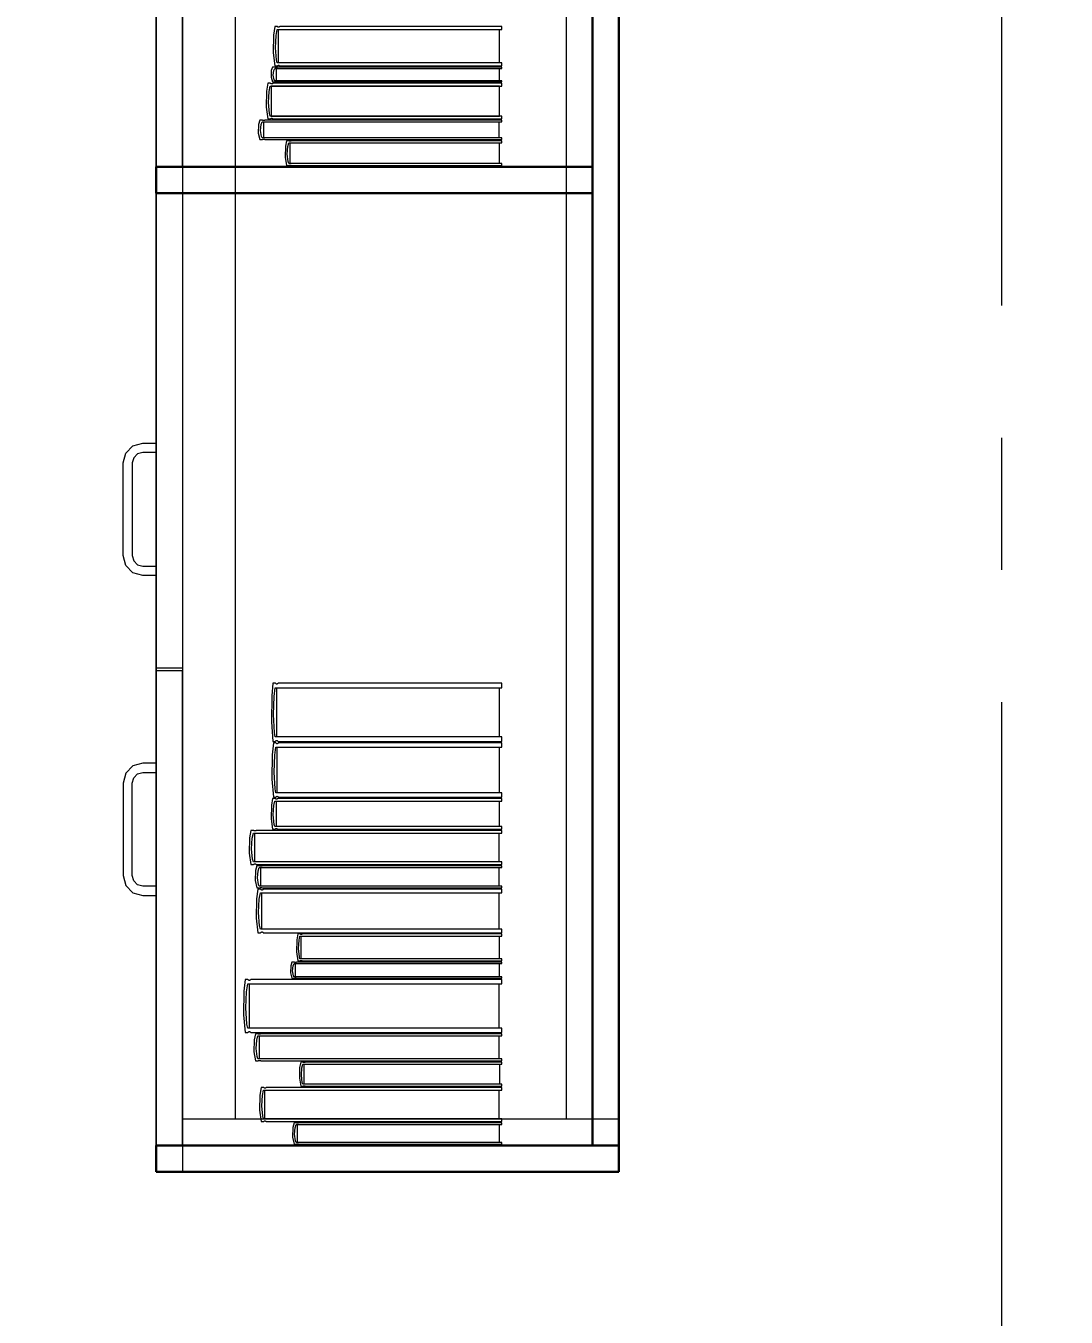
# Model space of a CAD drawing. Header units: inches. Extents: x -19 to 5698, y -728 to 92.
# Drawn here: x 136.082 to 136.869, y 5.485 to 6.461 of the extents above; entities that cross this region are included whole.
import ezdxf

# ---------------------------------------------------------------- set-up
doc = ezdxf.new("R2010")
doc.units = ezdxf.units.IN
doc.header["$MEASUREMENT"] = 0
doc.set_wipeout_variables(frame=1)
doc.header["$PDMODE"] = 1
doc.linetypes.add('Punto & Raya', pattern=[0.65, 0.5, -0.075, 0, -0.075])
doc.linetypes.add('Wipeout_Contour', pattern=[1, 0, -1])
doc.layers.get('0').update_dxf_attribs({"color": 61})
for name, color, linetype in [('02 _ ARQ _ ALB _ Cotas Ejes', 7, 'Continuous'), ('02 _ ARQ _ ALB _ Ejes Generales', 251, 'Continuous'), ('Interior - Mobiliario', 7, 'Continuous')]:
    doc.layers.add(name, color=color, linetype=linetype)
doc.styles.add('Estilo_Generado_4', font='swisse.ttf')
doc.dimstyles.new('Estilo_Generado__1', dxfattribs={"dimtxt": 0.125, "dimasz": 0.095, "dimexe": 0.18, "dimexo": 0.3, "dimgap": 0, "dimtad": 0, "dimtih": 1, "dimtoh": 1, "dimzin": 0, "dimdsep": 46, "dimtxsty": 'Estilo_Generado_4', "dimblk": 'ARROWHEAD_6', "dimblk1": 'ARROWHEAD_6', "dimblk2": 'ARROWHEAD_6', "dimcen": 0.09, "dimse1": 1, "dimse2": 1, "dimclrd": 144, "dimclre": 144, "dimclrt": 7, "dimadec": 0, "dimazin": 0, "dimtfac": 1, "dimtdec": 4, "dimtmove": 0, "dimatfit": 3, "dimfxl": 1, "dimtolj": 1, "dimtzin": 0, "dimarcsym": 0})

# ---------------------------------------------------------------- blocks, each defined once
blk = doc.blocks.new('ARROWHEAD_6')
at = {"color": 0, "linetype": 'Continuous', "lineweight": 0}
for p, q in [((-0.5, -0.5), (0.5, 0.5)), ((0, 0), (-1, 0))]:
    blk.add_line(p, q, dxfattribs=at)
blk = doc.blocks.new('*D93', base_point=(804.05902, 0))
at = {"layer": '02 _ ARQ _ ALB _ Cotas Ejes', "color": 144, "linetype": 'Continuous', "lineweight": -2, "transparency": 16777216}
for p, q in [((129.915, 2.28411), (133.08864, 2.28411)), ((136.72499, 2.28411), (133.47606, 2.28411))]:
    blk.add_line(p, q, dxfattribs=at)
at = {"layer": 'Defpoints', "color": 0, "linetype": 'Continuous', "transparency": 16777216}
for p in [(129.82, 7.45), (136.81999, 7.45), (136.81999, 2.28411)]:
    blk.add_point(p, dxfattribs=at)
at = {"layer": '02 _ ARQ _ ALB _ Cotas Ejes', "color": 144, "linetype": 'Continuous', "lineweight": -2, "transparency": 16777216, "xscale": 0.095, "yscale": 0.095, "zscale": 0.095, "rotation": 180}
blk.add_blockref('ARROWHEAD_6', (129.82, 2.28411), dxfattribs=at)
at = {"layer": '02 _ ARQ _ ALB _ Cotas Ejes', "color": 144, "linetype": 'Continuous', "lineweight": -2, "transparency": 16777216, "xscale": 0.095, "yscale": 0.095, "zscale": 0.095}
blk.add_blockref('ARROWHEAD_6', (136.81999, 2.28411), dxfattribs=at)
at = {"layer": '02 _ ARQ _ ALB _ Cotas Ejes', "color": 7, "linetype": 'Continuous', "lineweight": 13, "transparency": 16777216, "insert": (133.28235, 2.28411), "char_height": 0.125, "attachment_point": 5, "style": 'Estilo_Generado_4'}
blk.add_mtext('\\A1;7.00', dxfattribs=at)
blk = doc.blocks.new('*D94', base_point=(804.05902, 0))
at = {"layer": '02 _ ARQ _ ALB _ Cotas Ejes', "color": 144, "linetype": 'Continuous', "lineweight": -2, "transparency": 16777216}
for p, q in [((136.91499, 2.28411), (140.08863, 2.28411)), ((143.72499, 2.28411), (140.47606, 2.28411))]:
    blk.add_line(p, q, dxfattribs=at)
at = {"layer": 'Defpoints', "color": 0, "linetype": 'Continuous', "transparency": 16777216}
for p in [(136.81999, 7.45), (143.81999, 7.45), (143.81999, 2.28411)]:
    blk.add_point(p, dxfattribs=at)
at = {"layer": '02 _ ARQ _ ALB _ Cotas Ejes', "color": 144, "linetype": 'Continuous', "lineweight": -2, "transparency": 16777216, "xscale": 0.095, "yscale": 0.095, "zscale": 0.095, "rotation": 180}
blk.add_blockref('ARROWHEAD_6', (136.81999, 2.28411), dxfattribs=at)
at = {"layer": '02 _ ARQ _ ALB _ Cotas Ejes', "color": 144, "linetype": 'Continuous', "lineweight": -2, "transparency": 16777216, "xscale": 0.095, "yscale": 0.095, "zscale": 0.095}
blk.add_blockref('ARROWHEAD_6', (143.81999, 2.28411), dxfattribs=at)
at = {"layer": '02 _ ARQ _ ALB _ Cotas Ejes', "color": 7, "linetype": 'Continuous', "lineweight": 13, "transparency": 16777216, "insert": (140.28235, 2.28411), "char_height": 0.125, "attachment_point": 5, "style": 'Estilo_Generado_4'}
blk.add_mtext('\\A1;7.00', dxfattribs=at)

msp = doc.modelspace()

# ---------------------------------------------------------------- linework, layer by layer
at = {"layer": '02 _ ARQ _ ALB _ Ejes Generales', "color": 251, "linetype": 'Punto & Raya', "lineweight": 13, "true_color": 0x636466}
msp.add_line((136.81999, 3.05001), (136.81999, 44.9), dxfattribs=at)
at = {"layer": 'Interior - Mobiliario', "color": 175, "linetype": 'Continuous', "lineweight": 13}
for p, q in [((136.2005, 7.07488), (136.2005, 5.61488)), ((136.5105, 5.61488), (136.5105, 7.07488)), ((136.26931, 6.45438), (136.2691, 6.44104)), ((136.27025, 6.46092), (136.26931, 6.45438)), ((136.27211, 6.46092), (136.27025, 6.46092)), ((136.27074, 6.44488), (136.27118, 6.45407)), ((136.27118, 6.45407), (136.27196, 6.45853)), ((136.27196, 6.45853), (136.44185, 6.45853)), ((136.27221, 6.4608), (136.27211, 6.46092)), ((136.27243, 6.46062), (136.27221, 6.4608)), ((136.27266, 6.4605), (136.27243, 6.46062)), ((136.27291, 6.46043), (136.27266, 6.4605)), ((136.27282, 6.45853), (136.27282, 6.43347)), ((136.27316, 6.46042), (136.27291, 6.46043)), ((136.27341, 6.46048), (136.27316, 6.46042)), ((136.27365, 6.46059), (136.27341, 6.46048)), ((136.27387, 6.46076), (136.27365, 6.46059)), ((136.27401, 6.46092), (136.27387, 6.46076)), ((136.44185, 6.46092), (136.27401, 6.46092)), ((136.44013, 6.43347), (136.44013, 6.45853)), ((136.44185, 6.45853), (136.44185, 6.46092)), ((136.27146, 6.43574), (136.27074, 6.44488)), ((136.2691, 6.44104), (136.27025, 6.43109)), ((136.27196, 6.43347), (136.27146, 6.43574)), ((136.26763, 6.42765), (136.26741, 6.42268)), ((136.26857, 6.43009), (136.26763, 6.42765)), ((136.27046, 6.43009), (136.26857, 6.43009)), ((136.26907, 6.42411), (136.26951, 6.42753)), ((136.26951, 6.42753), (136.27031, 6.4292)), ((136.27025, 6.43109), (136.27211, 6.43109)), ((136.27031, 6.4292), (136.44185, 6.4292)), ((136.27055, 6.43004), (136.27046, 6.43009)), ((136.27077, 6.42998), (136.27055, 6.43004)), ((136.27101, 6.42993), (136.27077, 6.42998)), ((136.27126, 6.4299), (136.27101, 6.42993)), ((136.27117, 6.4292), (136.27117, 6.41986)), ((136.27152, 6.4299), (136.27126, 6.4299)), ((136.27177, 6.42992), (136.27152, 6.4299)), ((136.27201, 6.42996), (136.27177, 6.42992)), ((136.44185, 6.43347), (136.27196, 6.43347)), ((136.27223, 6.43003), (136.27201, 6.42996)), ((136.27211, 6.43109), (136.27225, 6.43125)), ((136.27238, 6.43009), (136.27223, 6.43003)), ((136.27225, 6.43125), (136.27248, 6.43142)), ((136.44185, 6.43009), (136.27238, 6.43009)), ((136.27248, 6.43142), (136.27272, 6.43153)), ((136.27272, 6.43153), (136.27297, 6.43158)), ((136.27297, 6.43158), (136.27322, 6.43158)), ((136.27322, 6.43158), (136.27347, 6.43151)), ((136.27347, 6.43151), (136.2737, 6.43138)), ((136.2737, 6.43138), (136.27392, 6.4312)), ((136.27392, 6.4312), (136.27401, 6.43109)), ((136.27401, 6.43109), (136.44185, 6.43109)), ((136.44011, 6.41986), (136.44011, 6.4292)), ((136.44185, 6.43109), (136.44185, 6.43347)), ((136.44185, 6.4292), (136.44185, 6.43009)), ((136.26493, 6.41797), (136.26396, 6.41207)), ((136.26685, 6.41797), (136.26493, 6.41797)), ((136.26588, 6.41178), (136.2667, 6.41582)), ((136.2667, 6.41582), (136.44185, 6.41582)), ((136.26695, 6.41787), (136.26685, 6.41797)), ((136.26717, 6.4177), (136.26695, 6.41787)), ((136.26741, 6.41759), (136.26717, 6.4177)), ((136.26741, 6.42268), (136.26857, 6.41897)), ((136.26767, 6.41753), (136.26741, 6.41759)), ((136.44008, 6.41582), (136.26758, 6.41582)), ((136.26758, 6.41582), (136.26758, 6.3932)), ((136.26793, 6.41752), (136.26767, 6.41753)), ((136.26819, 6.41757), (136.26793, 6.41752)), ((136.26844, 6.41767), (136.26819, 6.41757)), ((136.26866, 6.41783), (136.26844, 6.41767)), ((136.26857, 6.41897), (136.27046, 6.41897)), ((136.26881, 6.41797), (136.26866, 6.41783)), ((136.44185, 6.41797), (136.26881, 6.41797)), ((136.26979, 6.4207), (136.26907, 6.42411)), ((136.27031, 6.41986), (136.26979, 6.4207)), ((136.44185, 6.41986), (136.27031, 6.41986)), ((136.27046, 6.41897), (136.2706, 6.41903)), ((136.2706, 6.41903), (136.27082, 6.41909)), ((136.27082, 6.41909), (136.27107, 6.41914)), ((136.27107, 6.41914), (136.27132, 6.41916)), ((136.27132, 6.41916), (136.27157, 6.41915)), ((136.27157, 6.41915), (136.27182, 6.41913)), ((136.27182, 6.41913), (136.27206, 6.41908)), ((136.27206, 6.41908), (136.27228, 6.41901)), ((136.27228, 6.41901), (136.27238, 6.41897)), ((136.27238, 6.41897), (136.44185, 6.41897)), ((136.44008, 6.3932), (136.44008, 6.41582)), ((136.44185, 6.41897), (136.44185, 6.41986)), ((136.44185, 6.41582), (136.44185, 6.41797)), ((136.26396, 6.41207), (136.26374, 6.40002)), ((136.26543, 6.4035), (136.26588, 6.41178)), ((136.26374, 6.40002), (136.26493, 6.39104)), ((136.26617, 6.39524), (136.26543, 6.4035)), ((136.25792, 6.38686), (136.25769, 6.38037)), ((136.25892, 6.39004), (136.25792, 6.38686)), ((136.2609, 6.39004), (136.25892, 6.39004)), ((136.25944, 6.38224), (136.2599, 6.38671)), ((136.2599, 6.38671), (136.26075, 6.38888)), ((136.26075, 6.38888), (136.44185, 6.38888)), ((136.26101, 6.38999), (136.2609, 6.39004)), ((136.26124, 6.3899), (136.26101, 6.38999)), ((136.26149, 6.38984), (136.26124, 6.3899)), ((136.26175, 6.3898), (136.26149, 6.38984)), ((136.26166, 6.38888), (136.26166, 6.37669)), ((136.26202, 6.3898), (136.26175, 6.3898)), ((136.26229, 6.38983), (136.26202, 6.3898)), ((136.26254, 6.38988), (136.26229, 6.38983)), ((136.26278, 6.38997), (136.26254, 6.38988)), ((136.26293, 6.39004), (136.26278, 6.38997)), ((136.44185, 6.39004), (136.26293, 6.39004)), ((136.26493, 6.39104), (136.26685, 6.39104)), ((136.2667, 6.3932), (136.26617, 6.39524)), ((136.44185, 6.3932), (136.2667, 6.3932)), ((136.26685, 6.39104), (136.267, 6.39119)), ((136.267, 6.39119), (136.26722, 6.39134)), ((136.26722, 6.39134), (136.26747, 6.39144)), ((136.26747, 6.39144), (136.26773, 6.39149)), ((136.26758, 6.3932), (136.44008, 6.3932)), ((136.26773, 6.39149), (136.26799, 6.39149)), ((136.26799, 6.39149), (136.26824, 6.39143)), ((136.26824, 6.39143), (136.26849, 6.39131)), ((136.26849, 6.39131), (136.26871, 6.39115)), ((136.26871, 6.39115), (136.26881, 6.39104)), ((136.26881, 6.39104), (136.44185, 6.39104)), ((136.44002, 6.37669), (136.44002, 6.38888)), ((136.44185, 6.39104), (136.44185, 6.3932)), ((136.44185, 6.38888), (136.44185, 6.39004)), ((136.25769, 6.38037), (136.25892, 6.37552)), ((136.2602, 6.37779), (136.25944, 6.38224)), ((136.26075, 6.37669), (136.2602, 6.37779)), ((136.44185, 6.37669), (136.26075, 6.37669)), ((136.44185, 6.37552), (136.44185, 6.37669)), ((136.25892, 6.37552), (136.2609, 6.37552)), ((136.2609, 6.37552), (136.26106, 6.3756)), ((136.26106, 6.3756), (136.26129, 6.37569)), ((136.26129, 6.37569), (136.26155, 6.37574)), ((136.26155, 6.37574), (136.26181, 6.37577)), ((136.26181, 6.37577), (136.26208, 6.37576)), ((136.26208, 6.37576), (136.26235, 6.37573)), ((136.26235, 6.37573), (136.2626, 6.37567)), ((136.2626, 6.37567), (136.26283, 6.37558)), ((136.26283, 6.37558), (136.26293, 6.37552)), ((136.26293, 6.37552), (136.44185, 6.37552)), ((136.27828, 6.37043), (136.27807, 6.3621)), ((136.27917, 6.37452), (136.27828, 6.37043)), ((136.28093, 6.37452), (136.27917, 6.37452)), ((136.27963, 6.3645), (136.28004, 6.37024)), ((136.28004, 6.37024), (136.28079, 6.37303)), ((136.28079, 6.37303), (136.44185, 6.37303)), ((136.28102, 6.37445), (136.28093, 6.37452)), ((136.28123, 6.37434), (136.28102, 6.37445)), ((136.28145, 6.37426), (136.28123, 6.37434)), ((136.28169, 6.37422), (136.28145, 6.37426)), ((136.28193, 6.37421), (136.28169, 6.37422)), ((136.28216, 6.37425), (136.28193, 6.37421)), ((136.28239, 6.37432), (136.28216, 6.37425)), ((136.2826, 6.37442), (136.28239, 6.37432)), ((136.28274, 6.37452), (136.2826, 6.37442)), ((136.44185, 6.37452), (136.28274, 6.37452)), ((136.44185, 6.37303), (136.44185, 6.37452)), ((136.15751, 6.13838), (136.163, 6.14387)), ((136.163, 6.14387), (136.1705, 6.14588)), ((136.1705, 6.14588), (136.1805, 6.14588)), ((136.1805, 6.14588), (136.1805, 6.13888)), ((136.1555, 6.13088), (136.15751, 6.13838)), ((136.16357, 6.13488), (136.1625, 6.13088)), ((136.1665, 6.13781), (136.16357, 6.13488)), ((136.1705, 6.13888), (136.1665, 6.13781)), ((136.1805, 6.13888), (136.1705, 6.13888)), ((136.1555, 6.06088), (136.1555, 6.13088)), ((136.1625, 6.13088), (136.1625, 6.06088)), ((136.15751, 6.05338), (136.1555, 6.06088)), ((136.1625, 6.06088), (136.16357, 6.05688)), ((136.16357, 6.05688), (136.1665, 6.05395)), ((136.1665, 6.05395), (136.1705, 6.05288)), ((136.163, 6.04789), (136.15751, 6.05338)), ((136.1705, 6.04588), (136.163, 6.04789)), ((136.1705, 6.05288), (136.1805, 6.05288)), ((136.1805, 6.04588), (136.1705, 6.04588)), ((136.1805, 6.05288), (136.1805, 6.04588)), ((136.1805, 5.97588), (136.2005, 5.97588)), ((136.1805, 5.97388), (136.2005, 5.97388)), ((136.26888, 5.9645), (136.26793, 5.95481)), ((136.27076, 5.9645), (136.26888, 5.9645)), ((136.26982, 5.95435), (136.27061, 5.96097)), ((136.27061, 5.96097), (136.44185, 5.96097)), ((136.27086, 5.96433), (136.27076, 5.9645)), ((136.27108, 5.96406), (136.27086, 5.96433)), ((136.27131, 5.96387), (136.27108, 5.96406)), ((136.27156, 5.96377), (136.27131, 5.96387)), ((136.27148, 5.96097), (136.27148, 5.92385)), ((136.27182, 5.96376), (136.27156, 5.96377)), ((136.27207, 5.96384), (136.27182, 5.96376)), ((136.27231, 5.96401), (136.27207, 5.96384)), ((136.27253, 5.96426), (136.27231, 5.96401)), ((136.27268, 5.9645), (136.27253, 5.96426)), ((136.44185, 5.9645), (136.27268, 5.9645)), ((136.44012, 5.92385), (136.44012, 5.96097)), ((136.44185, 5.96097), (136.44185, 5.9645)), ((136.26793, 5.95481), (136.26772, 5.93505)), ((136.26938, 5.94075), (136.26982, 5.95435)), ((136.2701, 5.9272), (136.26938, 5.94075)), ((136.26772, 5.93505), (136.26888, 5.92032)), ((136.27061, 5.92385), (136.2701, 5.9272)), ((136.26923, 5.91932), (136.26828, 5.91029)), ((136.26888, 5.92032), (136.27076, 5.92032)), ((136.2711, 5.91932), (136.26923, 5.91932)), ((136.44185, 5.92385), (136.27061, 5.92385)), ((136.27076, 5.92032), (136.2709, 5.92055)), ((136.2709, 5.92055), (136.27113, 5.92081)), ((136.2712, 5.91916), (136.2711, 5.91932)), ((136.27113, 5.92081), (136.27137, 5.92097)), ((136.27142, 5.91891), (136.2712, 5.91916)), ((136.27137, 5.92097), (136.27162, 5.92106)), ((136.27166, 5.91873), (136.27142, 5.91891)), ((136.27162, 5.92106), (136.27187, 5.92104)), ((136.27191, 5.91864), (136.27166, 5.91873)), ((136.27187, 5.92104), (136.27212, 5.92094)), ((136.27216, 5.91863), (136.27191, 5.91864)), ((136.27212, 5.92094), (136.27236, 5.92076)), ((136.27241, 5.9187), (136.27216, 5.91863)), ((136.27236, 5.92076), (136.27258, 5.92049)), ((136.27265, 5.91886), (136.27241, 5.9187)), ((136.27258, 5.92049), (136.27268, 5.92032)), ((136.27287, 5.9191), (136.27265, 5.91886)), ((136.27268, 5.92032), (136.44185, 5.92032)), ((136.27302, 5.91932), (136.27287, 5.9191)), ((136.44185, 5.91932), (136.27302, 5.91932)), ((136.44185, 5.92032), (136.44185, 5.92385)), ((136.44185, 5.91602), (136.44185, 5.91932)), ((136.26828, 5.91029), (136.26807, 5.89188)), ((136.26972, 5.89719), (136.27016, 5.90986)), ((136.27016, 5.90986), (136.27095, 5.91602)), ((136.27095, 5.91602), (136.44185, 5.91602)), ((136.27182, 5.91602), (136.27182, 5.88145)), ((136.44012, 5.88145), (136.44012, 5.91602)), ((136.163, 5.90187), (136.15751, 5.89638)), ((136.1705, 5.90388), (136.163, 5.90187)), ((136.1805, 5.90388), (136.1705, 5.90388)), ((136.1805, 5.89688), (136.1805, 5.90388)), ((136.15751, 5.89638), (136.1555, 5.88888)), ((136.1555, 5.88888), (136.1555, 5.81888)), ((136.1625, 5.88888), (136.16357, 5.89288)), ((136.1625, 5.81888), (136.1625, 5.88888)), ((136.16357, 5.89288), (136.1665, 5.89581)), ((136.1665, 5.89581), (136.1705, 5.89688)), ((136.1705, 5.89688), (136.1805, 5.89688)), ((136.26807, 5.89188), (136.26923, 5.87816)), ((136.27044, 5.88457), (136.26972, 5.89719)), ((136.26923, 5.87816), (136.2711, 5.87816)), ((136.27095, 5.88145), (136.27044, 5.88457)), ((136.44185, 5.88145), (136.27095, 5.88145)), ((136.2711, 5.87816), (136.27125, 5.87838)), ((136.27125, 5.87838), (136.27147, 5.87861)), ((136.27147, 5.87861), (136.27171, 5.87877)), ((136.27171, 5.87877), (136.27196, 5.87885)), ((136.27196, 5.87885), (136.27222, 5.87884)), ((136.27222, 5.87884), (136.27247, 5.87874)), ((136.27247, 5.87874), (136.2727, 5.87857)), ((136.2727, 5.87857), (136.27292, 5.87832)), ((136.27292, 5.87832), (136.27302, 5.87816)), ((136.27302, 5.87816), (136.44185, 5.87816)), ((136.44185, 5.87816), (136.44185, 5.88145)), ((136.26769, 5.87209), (136.26748, 5.86177)), ((136.26864, 5.87716), (136.26769, 5.87209)), ((136.27052, 5.87716), (136.26864, 5.87716)), ((136.26914, 5.86474), (136.26958, 5.87185)), ((136.26958, 5.87185), (136.27037, 5.87531)), ((136.27037, 5.87531), (136.44185, 5.87531)), ((136.27062, 5.87707), (136.27052, 5.87716)), ((136.27084, 5.87693), (136.27062, 5.87707)), ((136.27108, 5.87683), (136.27084, 5.87693)), ((136.27133, 5.87678), (136.27108, 5.87683)), ((136.27124, 5.87531), (136.27124, 5.85591)), ((136.27158, 5.87677), (136.27133, 5.87678)), ((136.27183, 5.87681), (136.27158, 5.87677)), ((136.27208, 5.8769), (136.27183, 5.87681)), ((136.2723, 5.87703), (136.27208, 5.8769)), ((136.27244, 5.87716), (136.2723, 5.87703)), ((136.44185, 5.87716), (136.27244, 5.87716)), ((136.44011, 5.85591), (136.44011, 5.87531)), ((136.44185, 5.87531), (136.44185, 5.87716)), ((136.26748, 5.86177), (136.26864, 5.85407)), ((136.26986, 5.85766), (136.26914, 5.86474)), ((136.25215, 5.85307), (136.25111, 5.84742)), ((136.25421, 5.85307), (136.25215, 5.85307)), ((136.25317, 5.84715), (136.25404, 5.85101)), ((136.25404, 5.85101), (136.44185, 5.85101)), ((136.25431, 5.85297), (136.25421, 5.85307)), ((136.25455, 5.85281), (136.25431, 5.85297)), ((136.25482, 5.8527), (136.25455, 5.85281)), ((136.25509, 5.85264), (136.25482, 5.8527)), ((136.25499, 5.85101), (136.25499, 5.82938)), ((136.25537, 5.85264), (136.25509, 5.85264)), ((136.25564, 5.85268), (136.25537, 5.85264)), ((136.25591, 5.85278), (136.25564, 5.85268)), ((136.25615, 5.85293), (136.25591, 5.85278)), ((136.25631, 5.85307), (136.25615, 5.85293)), ((136.44185, 5.85307), (136.25631, 5.85307)), ((136.26864, 5.85407), (136.27052, 5.85407)), ((136.27037, 5.85591), (136.26986, 5.85766)), ((136.44185, 5.85591), (136.27037, 5.85591)), ((136.27052, 5.85407), (136.27067, 5.85419)), ((136.27067, 5.85419), (136.27089, 5.85432)), ((136.27089, 5.85432), (136.27113, 5.85441)), ((136.27113, 5.85441), (136.27138, 5.85445)), ((136.27138, 5.85445), (136.27164, 5.85445)), ((136.27164, 5.85445), (136.27189, 5.85439)), ((136.27189, 5.85439), (136.27213, 5.8543)), ((136.27213, 5.8543), (136.27234, 5.85416)), ((136.27234, 5.85416), (136.27244, 5.85407)), ((136.27244, 5.85407), (136.44185, 5.85407)), ((136.43995, 5.82938), (136.43995, 5.85101)), ((136.44185, 5.85407), (136.44185, 5.85591)), ((136.44185, 5.85101), (136.44185, 5.85307)), ((136.25111, 5.84742), (136.25087, 5.83591)), ((136.25269, 5.83923), (136.25317, 5.84715)), ((136.25348, 5.83134), (136.25269, 5.83923)), ((136.25087, 5.83591), (136.25215, 5.82732)), ((136.25404, 5.82938), (136.25348, 5.83134)), ((136.44185, 5.82938), (136.25404, 5.82938)), ((136.44185, 5.82732), (136.44185, 5.82938)), ((136.25215, 5.82732), (136.25421, 5.82732)), ((136.25421, 5.82732), (136.25437, 5.82746)), ((136.25437, 5.82746), (136.25461, 5.82761)), ((136.25461, 5.82761), (136.25487, 5.82771)), ((136.25487, 5.82771), (136.25515, 5.82775)), ((136.25515, 5.82775), (136.25543, 5.82775)), ((136.25543, 5.82775), (136.2557, 5.82769)), ((136.25568, 5.82265), (136.25545, 5.81515)), ((136.25669, 5.82632), (136.25568, 5.82265)), ((136.2557, 5.82769), (136.25597, 5.82758)), ((136.25597, 5.82758), (136.2562, 5.82742)), ((136.2562, 5.82742), (136.25631, 5.82732)), ((136.25631, 5.82732), (136.44185, 5.82732)), ((136.2587, 5.82632), (136.25669, 5.82632)), ((136.25722, 5.81731), (136.25769, 5.82247)), ((136.25769, 5.82247), (136.25854, 5.82498)), ((136.25854, 5.82498), (136.44185, 5.82498)), ((136.25881, 5.82626), (136.2587, 5.82632)), ((136.25904, 5.82616), (136.25881, 5.82626)), ((136.25929, 5.82609), (136.25904, 5.82616)), ((136.25956, 5.82605), (136.25929, 5.82609)), ((136.25947, 5.82498), (136.25947, 5.8109)), ((136.25983, 5.82604), (136.25956, 5.82605)), ((136.2601, 5.82608), (136.25983, 5.82604)), ((136.26036, 5.82614), (136.2601, 5.82608)), ((136.2606, 5.82623), (136.26036, 5.82614)), ((136.26075, 5.82632), (136.2606, 5.82623)), ((136.44185, 5.82632), (136.26075, 5.82632)), ((136.43999, 5.8109), (136.43999, 5.82498)), ((136.44185, 5.82498), (136.44185, 5.82632)), ((136.1555, 5.81888), (136.15751, 5.81138)), ((136.15751, 5.81138), (136.163, 5.80589)), ((136.16357, 5.81488), (136.1625, 5.81888)), ((136.1665, 5.81195), (136.16357, 5.81488)), ((136.1705, 5.81088), (136.1665, 5.81195)), ((136.1805, 5.81088), (136.1705, 5.81088)), ((136.1805, 5.80388), (136.1805, 5.81088)), ((136.25545, 5.81515), (136.25669, 5.80956)), ((136.25669, 5.80956), (136.2587, 5.80956)), ((136.25799, 5.81217), (136.25722, 5.81731)), ((136.25854, 5.8109), (136.25799, 5.81217)), ((136.44185, 5.8109), (136.25854, 5.8109)), ((136.2587, 5.80956), (136.25886, 5.80965)), ((136.25886, 5.80965), (136.25909, 5.80974)), ((136.25909, 5.80974), (136.25935, 5.80981)), ((136.25935, 5.80981), (136.25962, 5.80984)), ((136.25962, 5.80984), (136.25989, 5.80984)), ((136.25989, 5.80984), (136.26016, 5.8098)), ((136.26016, 5.8098), (136.26042, 5.80973)), ((136.26042, 5.80973), (136.26065, 5.80962)), ((136.26065, 5.80962), (136.26075, 5.80956)), ((136.26075, 5.80956), (136.44185, 5.80956)), ((136.44185, 5.80956), (136.44185, 5.8109)), ((136.163, 5.80589), (136.1705, 5.80388)), ((136.1705, 5.80388), (136.1805, 5.80388)), ((136.2565, 5.80137), (136.25627, 5.7867)), ((136.25751, 5.80856), (136.2565, 5.80137)), ((136.25951, 5.80856), (136.25751, 5.80856)), ((136.25803, 5.79093), (136.2585, 5.80102)), ((136.2585, 5.80102), (136.25935, 5.80594)), ((136.25935, 5.80594), (136.44185, 5.80594)), ((136.25961, 5.80843), (136.25951, 5.80856)), ((136.25984, 5.80823), (136.25961, 5.80843)), ((136.2601, 5.80809), (136.25984, 5.80823)), ((136.26036, 5.80802), (136.2601, 5.80809)), ((136.26027, 5.80594), (136.26027, 5.77838)), ((136.26064, 5.80801), (136.26036, 5.80802)), ((136.2609, 5.80807), (136.26064, 5.80801)), ((136.26116, 5.8082), (136.2609, 5.80807)), ((136.2614, 5.80838), (136.26116, 5.8082)), ((136.26155, 5.80856), (136.2614, 5.80838)), ((136.44185, 5.80856), (136.26155, 5.80856)), ((136.44, 5.77838), (136.44, 5.80594)), ((136.44185, 5.80594), (136.44185, 5.80856)), ((136.2588, 5.78087), (136.25803, 5.79093)), ((136.25627, 5.7867), (136.25751, 5.77576)), ((136.25935, 5.77838), (136.2588, 5.78087)), ((136.25751, 5.77576), (136.25951, 5.77576)), ((136.44185, 5.77838), (136.25935, 5.77838)), ((136.25951, 5.77576), (136.25966, 5.77594)), ((136.25966, 5.77594), (136.2599, 5.77612)), ((136.2599, 5.77612), (136.26016, 5.77625)), ((136.26016, 5.77625), (136.26042, 5.77631)), ((136.26042, 5.77631), (136.2607, 5.7763)), ((136.2607, 5.7763), (136.26096, 5.77623)), ((136.26096, 5.77623), (136.26122, 5.77609)), ((136.26122, 5.77609), (136.26145, 5.77589)), ((136.26145, 5.77589), (136.26155, 5.77576)), ((136.26155, 5.77576), (136.44185, 5.77576)), ((136.28773, 5.77476), (136.28689, 5.77029)), ((136.28941, 5.77476), (136.28773, 5.77476)), ((136.28857, 5.77008), (136.28927, 5.77313)), ((136.28927, 5.77313), (136.44185, 5.77313)), ((136.28949, 5.77468), (136.28941, 5.77476)), ((136.28969, 5.77456), (136.28949, 5.77468)), ((136.2899, 5.77447), (136.28969, 5.77456)), ((136.29012, 5.77442), (136.2899, 5.77447)), ((136.29004, 5.77313), (136.29004, 5.75601)), ((136.29035, 5.77442), (136.29012, 5.77442)), ((136.29057, 5.77446), (136.29035, 5.77442)), ((136.29079, 5.77453), (136.29057, 5.77446)), ((136.29099, 5.77465), (136.29079, 5.77453)), ((136.29111, 5.77476), (136.29099, 5.77465)), ((136.44185, 5.77476), (136.29111, 5.77476)), ((136.4403, 5.75601), (136.4403, 5.77313)), ((136.44185, 5.77576), (136.44185, 5.77838)), ((136.44185, 5.77313), (136.44185, 5.77476)), ((136.28689, 5.77029), (136.2867, 5.76118)), ((136.2867, 5.76118), (136.28773, 5.75438)), ((136.28817, 5.76381), (136.28857, 5.77008)), ((136.28882, 5.75756), (136.28817, 5.76381)), ((136.28322, 5.75338), (136.28235, 5.75074)), ((136.28494, 5.75338), (136.28322, 5.75338)), ((136.28408, 5.75062), (136.28481, 5.75242)), ((136.28481, 5.75242), (136.44185, 5.75242)), ((136.28503, 5.75334), (136.28494, 5.75338)), ((136.28523, 5.75326), (136.28503, 5.75334)), ((136.28545, 5.75321), (136.28523, 5.75326)), ((136.28568, 5.75318), (136.28545, 5.75321)), ((136.2856, 5.75242), (136.2856, 5.74231)), ((136.28591, 5.75318), (136.28568, 5.75318)), ((136.28614, 5.7532), (136.28591, 5.75318)), ((136.28637, 5.75325), (136.28614, 5.7532)), ((136.28657, 5.75332), (136.28637, 5.75325)), ((136.2867, 5.75338), (136.28657, 5.75332)), ((136.44185, 5.75338), (136.2867, 5.75338)), ((136.28773, 5.75438), (136.28941, 5.75438)), ((136.28927, 5.75601), (136.28882, 5.75756)), ((136.44185, 5.75601), (136.28927, 5.75601)), ((136.28941, 5.75438), (136.28953, 5.75449)), ((136.28953, 5.75449), (136.28973, 5.75461)), ((136.28973, 5.75461), (136.28995, 5.75469)), ((136.28995, 5.75469), (136.29017, 5.75472)), ((136.29017, 5.75472), (136.2904, 5.75472)), ((136.2904, 5.75472), (136.29062, 5.75467)), ((136.29062, 5.75467), (136.29083, 5.75458)), ((136.29083, 5.75458), (136.29103, 5.75446)), ((136.29103, 5.75446), (136.29111, 5.75438)), ((136.29111, 5.75438), (136.44185, 5.75438)), ((136.44026, 5.74231), (136.44026, 5.75242)), ((136.44185, 5.75438), (136.44185, 5.75601)), ((136.44185, 5.75242), (136.44185, 5.75338)), ((136.28235, 5.75074), (136.28215, 5.74536)), ((136.28215, 5.74536), (136.28322, 5.74134)), ((136.28322, 5.74134), (136.28494, 5.74134)), ((136.28367, 5.74691), (136.28408, 5.75062)), ((136.28434, 5.74322), (136.28367, 5.74691)), ((136.28481, 5.74231), (136.28434, 5.74322)), ((136.44185, 5.74231), (136.28481, 5.74231)), ((136.28494, 5.74134), (136.28507, 5.74141)), ((136.28507, 5.74141), (136.28528, 5.74148)), ((136.28528, 5.74148), (136.2855, 5.74152)), ((136.2855, 5.74152), (136.28573, 5.74154)), ((136.28573, 5.74154), (136.28597, 5.74154)), ((136.28597, 5.74154), (136.28619, 5.74151)), ((136.28619, 5.74151), (136.28641, 5.74146)), ((136.28641, 5.74146), (136.28661, 5.74139)), ((136.28661, 5.74139), (136.2867, 5.74134)), ((136.2867, 5.74134), (136.44185, 5.74134)), ((136.44185, 5.74134), (136.44185, 5.74231)), ((136.24677, 5.73156), (136.24653, 5.71365)), ((136.24784, 5.74034), (136.24677, 5.73156)), ((136.24995, 5.74034), (136.24784, 5.74034)), ((136.24888, 5.73114), (136.24978, 5.73714)), ((136.24978, 5.73714), (136.44185, 5.73714)), ((136.25005, 5.74019), (136.24995, 5.74034)), ((136.2503, 5.73994), (136.25005, 5.74019)), ((136.25056, 5.73977), (136.2503, 5.73994)), ((136.25085, 5.73968), (136.25056, 5.73977)), ((136.25075, 5.73714), (136.25075, 5.70349)), ((136.25113, 5.73967), (136.25085, 5.73968)), ((136.25141, 5.73975), (136.25113, 5.73967)), ((136.25168, 5.7399), (136.25141, 5.73975)), ((136.25193, 5.74013), (136.25168, 5.7399)), ((136.25209, 5.74034), (136.25193, 5.74013)), ((136.44185, 5.74034), (136.25209, 5.74034)), ((136.43991, 5.70349), (136.43991, 5.73714)), ((136.44185, 5.73714), (136.44185, 5.74034)), ((136.24839, 5.71881), (136.24888, 5.73114)), ((136.24653, 5.71365), (136.24784, 5.70029)), ((136.2492, 5.70653), (136.24839, 5.71881)), ((136.24978, 5.70349), (136.2492, 5.70653)), ((136.44185, 5.70349), (136.24978, 5.70349)), ((136.44185, 5.70029), (136.44185, 5.70349)), ((136.24784, 5.70029), (136.24995, 5.70029)), ((136.24995, 5.70029), (136.25011, 5.7005)), ((136.25011, 5.7005), (136.25036, 5.70073)), ((136.25036, 5.70073), (136.25063, 5.70089)), ((136.25063, 5.70089), (136.25091, 5.70096)), ((136.25091, 5.70096), (136.25119, 5.70095)), ((136.25119, 5.70095), (136.25147, 5.70086)), ((136.25147, 5.70086), (136.25174, 5.70069)), ((136.25174, 5.70069), (136.25199, 5.70045)), ((136.25199, 5.70045), (136.25209, 5.70029)), ((136.25209, 5.70029), (136.44185, 5.70029)), ((136.25459, 5.6948), (136.25436, 5.68566)), ((136.25561, 5.69929), (136.25459, 5.6948)), ((136.25763, 5.69929), (136.25561, 5.69929)), ((136.25614, 5.6883), (136.25661, 5.69459)), ((136.25661, 5.69459), (136.25747, 5.69765)), ((136.25747, 5.69765), (136.44185, 5.69765)), ((136.25773, 5.69921), (136.25763, 5.69929)), ((136.25797, 5.69909), (136.25773, 5.69921)), ((136.25823, 5.699), (136.25797, 5.69909)), ((136.25849, 5.69895), (136.25823, 5.699)), ((136.2584, 5.69765), (136.2584, 5.68048)), ((136.25877, 5.69895), (136.25849, 5.69895)), ((136.25904, 5.69899), (136.25877, 5.69895)), ((136.2593, 5.69906), (136.25904, 5.69899)), ((136.25954, 5.69918), (136.2593, 5.69906)), ((136.25969, 5.69929), (136.25954, 5.69918)), ((136.44185, 5.69929), (136.25969, 5.69929)), ((136.43998, 5.68048), (136.43998, 5.69765)), ((136.44185, 5.69765), (136.44185, 5.69929)), ((136.25436, 5.68566), (136.25561, 5.67884)), ((136.25692, 5.68203), (136.25614, 5.6883)), ((136.25561, 5.67884), (136.25763, 5.67884)), ((136.25747, 5.68048), (136.25692, 5.68203)), ((136.44185, 5.68048), (136.25747, 5.68048)), ((136.25763, 5.67884), (136.25778, 5.67895)), ((136.25778, 5.67895), (136.25802, 5.67907)), ((136.25802, 5.67907), (136.25828, 5.67914)), ((136.25828, 5.67914), (136.25855, 5.67918)), ((136.25855, 5.67918), (136.25883, 5.67918)), ((136.25883, 5.67918), (136.2591, 5.67913)), ((136.2591, 5.67913), (136.25935, 5.67904)), ((136.25935, 5.67904), (136.25959, 5.67892)), ((136.25959, 5.67892), (136.25969, 5.67884)), ((136.25969, 5.67884), (136.44185, 5.67884)), ((136.28906, 5.67385), (136.28887, 5.66571)), ((136.28989, 5.67784), (136.28906, 5.67385)), ((136.29155, 5.67784), (136.28989, 5.67784)), ((136.29033, 5.66806), (136.29071, 5.67366)), ((136.29071, 5.67366), (136.29141, 5.67638)), ((136.29141, 5.67638), (136.44185, 5.67638)), ((136.29163, 5.67777), (136.29155, 5.67784)), ((136.29182, 5.67766), (136.29163, 5.67777)), ((136.29203, 5.67758), (136.29182, 5.67766)), ((136.29225, 5.67754), (136.29203, 5.67758)), ((136.29217, 5.67638), (136.29217, 5.6611)), ((136.29247, 5.67754), (136.29225, 5.67754)), ((136.2927, 5.67757), (136.29247, 5.67754)), ((136.29291, 5.67764), (136.2927, 5.67757)), ((136.2931, 5.67774), (136.29291, 5.67764)), ((136.29323, 5.67784), (136.2931, 5.67774)), ((136.44185, 5.67784), (136.29323, 5.67784)), ((136.44033, 5.6611), (136.44033, 5.67638)), ((136.44185, 5.67884), (136.44185, 5.68048)), ((136.44185, 5.67638), (136.44185, 5.67784)), ((136.28887, 5.66571), (136.28989, 5.65965)), ((136.29096, 5.66248), (136.29033, 5.66806)), ((136.25986, 5.65865), (136.25886, 5.65302)), ((136.26184, 5.65865), (136.25986, 5.65865)), ((136.26084, 5.65275), (136.26168, 5.65659)), ((136.26168, 5.65659), (136.44185, 5.65659)), ((136.26194, 5.65855), (136.26184, 5.65865)), ((136.26217, 5.65839), (136.26194, 5.65855)), ((136.26242, 5.65828), (136.26217, 5.65839)), ((136.26268, 5.65822), (136.26242, 5.65828)), ((136.26259, 5.65659), (136.26259, 5.63505)), ((136.26295, 5.65822), (136.26268, 5.65822)), ((136.26321, 5.65827), (136.26295, 5.65822)), ((136.26347, 5.65836), (136.26321, 5.65827)), ((136.2637, 5.65851), (136.26347, 5.65836)), ((136.26385, 5.65865), (136.2637, 5.65851)), ((136.44185, 5.65865), (136.26385, 5.65865)), ((136.28989, 5.65965), (136.29155, 5.65965)), ((136.29141, 5.6611), (136.29096, 5.66248)), ((136.44185, 5.6611), (136.29141, 5.6611)), ((136.29155, 5.65965), (136.29167, 5.65974)), ((136.29167, 5.65974), (136.29187, 5.65985)), ((136.29187, 5.65985), (136.29208, 5.65992)), ((136.29208, 5.65992), (136.2923, 5.65995)), ((136.2923, 5.65995), (136.29252, 5.65995)), ((136.29252, 5.65995), (136.29274, 5.65991)), ((136.29274, 5.65991), (136.29295, 5.65983)), ((136.29295, 5.65983), (136.29314, 5.65972)), ((136.29314, 5.65972), (136.29323, 5.65965)), ((136.29323, 5.65965), (136.44185, 5.65965)), ((136.44003, 5.63505), (136.44003, 5.65659)), ((136.44185, 5.65965), (136.44185, 5.6611)), ((136.44185, 5.65659), (136.44185, 5.65865)), ((136.25886, 5.65302), (136.25864, 5.64155)), ((136.26038, 5.64486), (136.26084, 5.65275)), ((136.26114, 5.63699), (136.26038, 5.64486)), ((136.2005, 5.63488), (136.2405, 5.63488)), ((136.2405, 5.63488), (136.4905, 5.63488)), ((136.25864, 5.64155), (136.25986, 5.63299)), ((136.26168, 5.63505), (136.26114, 5.63699)), ((136.44185, 5.63505), (136.26168, 5.63505)), ((136.44185, 5.63299), (136.44185, 5.63505)), ((136.25986, 5.63299), (136.26184, 5.63299)), ((136.26184, 5.63299), (136.26199, 5.63313)), ((136.26199, 5.63313), (136.26222, 5.63328)), ((136.26222, 5.63328), (136.26248, 5.63337)), ((136.26248, 5.63337), (136.26274, 5.63342)), ((136.26274, 5.63342), (136.26301, 5.63342)), ((136.26301, 5.63342), (136.26327, 5.63336)), ((136.26327, 5.63336), (136.26352, 5.63325)), ((136.26352, 5.63325), (136.26375, 5.63309)), ((136.26375, 5.63309), (136.26385, 5.63299)), ((136.26385, 5.63299), (136.44185, 5.63299)), ((136.28393, 5.62846), (136.28374, 5.62125)), ((136.28479, 5.63199), (136.28393, 5.62846)), ((136.2865, 5.63199), (136.28479, 5.63199)), ((136.28524, 5.62333), (136.28564, 5.62829)), ((136.28564, 5.62829), (136.28636, 5.6307)), ((136.28636, 5.6307), (136.44185, 5.6307)), ((136.28659, 5.63193), (136.2865, 5.63199)), ((136.28679, 5.63183), (136.28659, 5.63193)), ((136.287, 5.63176), (136.28679, 5.63183)), ((136.28723, 5.63173), (136.287, 5.63176)), ((136.28746, 5.63172), (136.28723, 5.63173)), ((136.28769, 5.63175), (136.28746, 5.63172)), ((136.28791, 5.63181), (136.28769, 5.63175)), ((136.28811, 5.63191), (136.28791, 5.63181)), ((136.28824, 5.63199), (136.28811, 5.63191)), ((136.44185, 5.63199), (136.28824, 5.63199)), ((136.44185, 5.6307), (136.44185, 5.63199)), ((136.2005, 5.61488), (136.5105, 5.61488))]:
    msp.add_line(p, q, dxfattribs=at)

# ---------------------------------------------------------------- dimensions: what is measured, and where the dimension line sits
at = {"layer": '02 _ ARQ _ ALB _ Cotas Ejes', "color": 144, "linetype": 'Continuous', "lineweight": 13}
dim = msp.add_linear_dim(base=(143.81999, 2.28411), p1=(136.81999, 7.45), p2=(143.81999, 7.45), dimstyle='Estilo_Generado__1', dxfattribs=at)
dim.commit()
dim.dimension.update_dxf_attribs({"geometry": '*D94', "text_midpoint": (140.28235, 2.28411), "dimtype": 160})

# ---------------------------------------------------------------- next in the draw order: wipeouts: each hides what was drawn before it
at = {"color": 254, "linetype": 'Wipeout_Contour', "lineweight": 0, "ltscale": 3391.71359}
msp.add_wipeout([(136.1805, 6.35488), (136.1805, 6.33488), (136.5105, 6.33488), (136.5105, 6.35488)], dxfattribs=at).dxf.layer = 'Interior - Mobiliario'

# ---------------------------------------------------------------- next in the draw order: linework, layer by layer
at = {"layer": 'Interior - Mobiliario', "color": 175, "linetype": 'Continuous', "lineweight": 13}
for p, q in [((136.2005, 7.05488), (136.2005, 5.63488)), ((136.2405, 5.63488), (136.2405, 7.05488)), ((136.4905, 7.05488), (136.4905, 5.63488)), ((136.1805, 6.35488), (136.1805, 6.71388)), ((136.2005, 6.35488), (136.2005, 6.71388)), ((136.28161, 6.37303), (136.28161, 6.35737)), ((136.44022, 6.35737), (136.44022, 6.37303)), ((136.27807, 6.3621), (136.27917, 6.35588)), ((136.28031, 6.35878), (136.27963, 6.3645)), ((136.28079, 6.35737), (136.28031, 6.35878)), ((136.44185, 6.35737), (136.28079, 6.35737)), ((136.44185, 6.35588), (136.44185, 6.35737)), ((136.5105, 6.35488), (136.1805, 6.35488)), ((136.1805, 6.35488), (136.1805, 6.33488)), ((136.1805, 6.35488), (136.1805, 6.33488)), ((136.1805, 6.35488), (136.2005, 6.35488)), ((136.27917, 6.35588), (136.28093, 6.35588)), ((136.28093, 6.35588), (136.28107, 6.35598)), ((136.28107, 6.35598), (136.28128, 6.35608)), ((136.28128, 6.35608), (136.2815, 6.35615)), ((136.2815, 6.35615), (136.28174, 6.35619)), ((136.28174, 6.35619), (136.28198, 6.35618)), ((136.28198, 6.35618), (136.28222, 6.35614)), ((136.28222, 6.35614), (136.28244, 6.35606)), ((136.28244, 6.35606), (136.28264, 6.35595)), ((136.28264, 6.35595), (136.28274, 6.35588)), ((136.28274, 6.35588), (136.44185, 6.35588)), ((136.5105, 6.33488), (136.5105, 6.35488)), ((136.1805, 6.33488), (136.5105, 6.33488)), ((136.1805, 6.33488), (136.1805, 5.97588)), ((136.1805, 6.33488), (136.2005, 6.33488)), ((136.2005, 6.33488), (136.2005, 5.97588))]:
    msp.add_line(p, q, dxfattribs=at)
at = {"layer": 'Interior - Mobiliario', "color": 175, "linetype": 'Continuous', "lineweight": 30}
for p, q in [((136.1805, 6.35488), (136.5105, 6.35488)), ((136.1805, 6.33488), (136.1805, 6.35488)), ((136.5105, 6.33488), (136.5105, 6.35488)), ((136.1805, 6.33488), (136.5105, 6.33488))]:
    msp.add_line(p, q, dxfattribs=at)

# ---------------------------------------------------------------- next in the draw order: wipeouts: each hides what was drawn before it
at = {"color": 254, "linetype": 'Wipeout_Contour', "lineweight": 0, "ltscale": 3392.414817}
msp.add_wipeout([(136.5105, 7.07488), (136.5105, 5.61488), (136.5305, 5.61488), (136.5305, 7.07488)], dxfattribs=at).dxf.layer = 'Interior - Mobiliario'

# ---------------------------------------------------------------- next in the draw order: linework, layer by layer
at = {"layer": 'Interior - Mobiliario', "color": 175, "linetype": 'Continuous', "lineweight": 30}
for p, q in [((136.5105, 5.61488), (136.5105, 7.07488)), ((136.5305, 5.61488), (136.5305, 7.07488)), ((136.5105, 5.61488), (136.5305, 5.61488))]:
    msp.add_line(p, q, dxfattribs=at)
at = {"layer": 'Interior - Mobiliario', "color": 175, "linetype": 'Continuous', "lineweight": 13}
for p, q in [((136.5105, 7.07488), (136.5105, 5.61488)), ((136.5305, 5.61488), (136.5305, 7.07488)), ((136.5305, 5.63488), (136.5305, 7.05488)), ((136.5105, 6.35488), (136.1805, 6.35488)), ((136.5105, 6.33488), (136.5105, 6.35488)), ((136.1805, 6.33488), (136.5105, 6.33488)), ((136.4905, 5.63488), (136.5305, 5.63488)), ((136.5105, 5.61488), (136.5305, 5.61488))]:
    msp.add_line(p, q, dxfattribs=at)

# ---------------------------------------------------------------- next in the draw order: wipeouts: each hides what was drawn before it
at = {"color": 254, "linetype": 'Wipeout_Contour', "lineweight": 0, "ltscale": 3391.732732}
msp.add_wipeout([(136.1805, 5.61488), (136.1805, 5.59488), (136.5305, 5.59488), (136.5305, 5.61488)], dxfattribs=at).dxf.layer = 'Interior - Mobiliario'

# ---------------------------------------------------------------- next in the draw order: linework, layer by layer
at = {"layer": 'Interior - Mobiliario', "color": 175, "linetype": 'Continuous', "lineweight": 13}
for p, q in [((136.1805, 5.59488), (136.1805, 7.09488)), ((136.5305, 7.09488), (136.5305, 5.59488)), ((136.1805, 7.07488), (136.1805, 5.61488)), ((136.1805, 7.07488), (136.1805, 5.61488)), ((136.2005, 7.07488), (136.2005, 5.61488)), ((136.2005, 7.07488), (136.2005, 5.61488)), ((136.5105, 5.61488), (136.5105, 7.07488)), ((136.5105, 5.61488), (136.5105, 7.07488)), ((136.5105, 5.61488), (136.5105, 7.07488)), ((136.5305, 5.61488), (136.5305, 7.07488)), ((136.1805, 5.61488), (136.1805, 5.97388)), ((136.2005, 5.61488), (136.2005, 5.97388)), ((136.2005, 5.63488), (136.2005, 5.59488)), ((136.5305, 5.59488), (136.5305, 5.63488)), ((136.28715, 5.6307), (136.28715, 5.61717)), ((136.44028, 5.61717), (136.44028, 5.6307)), ((136.5305, 5.61488), (136.1805, 5.61488)), ((136.1805, 5.61488), (136.1805, 5.59488)), ((136.1805, 5.61488), (136.5305, 5.61488)), ((136.1805, 5.61488), (136.5105, 5.61488)), ((136.1805, 5.61488), (136.2005, 5.61488)), ((136.2005, 5.61488), (136.5105, 5.61488)), ((136.2005, 5.61488), (136.5105, 5.61488)), ((136.28374, 5.62125), (136.28479, 5.61588)), ((136.28479, 5.61588), (136.2865, 5.61588)), ((136.2859, 5.61839), (136.28524, 5.62333)), ((136.28636, 5.61717), (136.2859, 5.61839)), ((136.44185, 5.61717), (136.28636, 5.61717)), ((136.2865, 5.61588), (136.28663, 5.61596)), ((136.28663, 5.61596), (136.28683, 5.61606)), ((136.28683, 5.61606), (136.28705, 5.61612)), ((136.28705, 5.61612), (136.28728, 5.61615)), ((136.28728, 5.61615), (136.28751, 5.61614)), ((136.28751, 5.61614), (136.28774, 5.61611)), ((136.28774, 5.61611), (136.28795, 5.61604)), ((136.28795, 5.61604), (136.28815, 5.61594)), ((136.28815, 5.61594), (136.28824, 5.61588)), ((136.28824, 5.61588), (136.44185, 5.61588)), ((136.44185, 5.61588), (136.44185, 5.61717)), ((136.5305, 5.59488), (136.5305, 5.61488)), ((136.1805, 5.59488), (136.5305, 5.59488)), ((136.5305, 5.59488), (136.1805, 5.59488)), ((136.2005, 5.59488), (136.5305, 5.59488))]:
    msp.add_line(p, q, dxfattribs=at)
at = {"layer": 'Interior - Mobiliario', "color": 175, "linetype": 'Continuous', "lineweight": 30}
for p, q in [((136.1805, 5.61488), (136.5305, 5.61488)), ((136.1805, 5.59488), (136.1805, 5.61488)), ((136.5305, 5.59488), (136.5305, 5.61488)), ((136.1805, 5.59488), (136.5305, 5.59488))]:
    msp.add_line(p, q, dxfattribs=at)

# ---------------------------------------------------------------- next in the draw order: dimensions: what is measured, and where the dimension line sits
at = {"layer": '02 _ ARQ _ ALB _ Cotas Ejes', "color": 144, "linetype": 'Continuous', "lineweight": 13}
dim = msp.add_linear_dim(base=(136.81999, 2.28411), p1=(129.82, 7.45), p2=(136.81999, 7.45), dimstyle='Estilo_Generado__1', dxfattribs=at)
dim.commit()
dim.dimension.update_dxf_attribs({"geometry": '*D93', "text_midpoint": (133.28235, 2.28411), "dimtype": 160})

doc.saveas('drawing.dxf')
